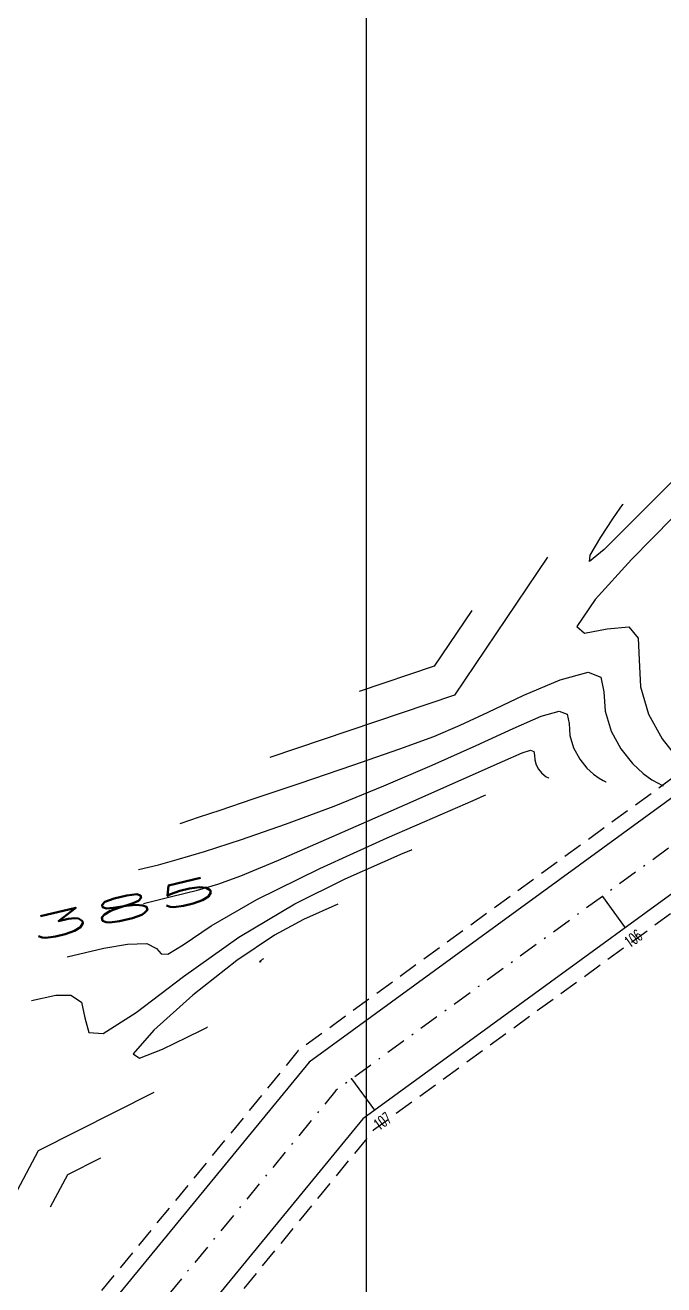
# Model space of a CAD drawing. Header units: millimetres. Extents: x 276147 to 291056, y 9594849 to 9609891.
# Drawn here: x 281297.1 to 281338.3, y 9596076.2 to 9596157.3 of the extents above; entities that cross this region are included whole.
import ezdxf
from ezdxf.enums import TextEntityAlignment as Align

# ---------------------------------------------------------------- set-up
doc = ezdxf.new("R2010")
doc.units = ezdxf.units.MM
doc.header["$LTSCALE"] = 10
for name, pattern in [('CONTINUO', [0]), ('DASHDOTX2', [50.8, 25.4, -12.7, 0, -12.7]), ('HIDDEN', [0.375, 0.25, -0.125])]:
    doc.linetypes.add(name, pattern=pattern)
for name, color, linetype in [('Curvas mestras', 30, 'Continuous'), ('Curvas simples', 9, 'Continuous'), ('Curvas texto', 2, 'Continuous'), ('TG', 7, 'CONTINUO'), ('Top_malha_coord', 8, 'Continuous')]:
    doc.layers.add(name, color=color, linetype=linetype)
doc.styles.add('ROMAND', font='romand', dxfattribs={"height": 0.2})
doc.styles.add('SIMPLEX', font='simplex', dxfattribs={"height": 0.2})

msp = doc.modelspace()

# ---------------------------------------------------------------- linework, layer by layer
at = {"color": 8, "linetype": 'HIDDEN', "ltscale": 0.5, "elevation": 160.1796621240507, "flags": 128}
for points in [[(281705.3257447103, 9596186.097807938), (281671.0420966857, 9596148.442213606), (281618.3708522619, 9596117.96751722), (281612.1522653525, 9596096.604426004), (281614.0101236665, 9596087.174232556), (281610.8053393826, 9596082.23393807), (281604.9222878393, 9596084.156284798), (281599.9496397175, 9596090.860116001), (281593.3803922225, 9596109.605399935), (281582.0417510347, 9596127.327627068), (281572.6046193693, 9596134.304534238), (281559.9765863478, 9596134.674678959), (281544.3286989689, 9596118.564739116), (281540.658778394, 9596097.818736246), (281537.5093358072, 9596080.228775298), (281520.4284557049, 9596075.011032958), (281502.0332003358, 9596069.391784875), (281494.509547525, 9596070.404022079), (281490.7256996009, 9596076.43605404), (281493.2584685785, 9596098.132715838), (281480.0995632795, 9596101.385524807), (281449.2964902226, 9596100.548274204), (281430.0223790895, 9596096.12669182), (281411.9683109509, 9596097.93913607), (281407.5724122446, 9596102.453821631), (281411.4039140878, 9596110.665556196), (281403.1008950184, 9596132.470582576), (281380.8081796909, 9596137.376344452), (281359.9408718039, 9596130.859888002), (281347.0544783977, 9596114.790196389), (281314.7314768742, 9596091.261051774), (281302.0196165714, 9596075.766356803), (281286.4640279276, 9596063.849675173), (281278.3709921193, 9596057.649837077), (281271.9708323478, 9596051.505744739), (281253.7808607005, 9596050.73446907), (281235.6029599643, 9596054.86117104), (281221.8458024181, 9596066.889702521), (281218.7834329222, 9596074.38328282), (281220.4968017068, 9596082.605134564), (281229.7359844254, 9596099.331536198), (281236.8484486804, 9596107.608992774), (281236.979980318, 9596119.127903767), (281235.6370826386, 9596129.28381643), (281234.0505352953, 9596141.282374846), (281212.8134960154, 9596149.146566434), (281092.4168111571, 9596154.564297132), (281072.9977757005, 9596155.438134354), (281065.8047075431, 9596158.14915656), (281063.8059635049, 9596165.040728634), (281066.3762022938, 9596173.094204625), (281071.6566353667, 9596181.153613526), (281081.5611500744, 9596198.655863922), (281101.2580152763, 9596233.462159524), (281110.9768763188, 9596250.636341654), (281122.9105798664, 9596265.854385952), (281139.2392582729, 9596279.071111804), (281144.5124366145, 9596320.34150084), (281144.6678345738, 9596400.540929634), (281142.6738615293, 9596440.915119793), (281132.673374487, 9596479.71147487), (281130.7173237967, 9596498.969147392), (281132.9373055062, 9596519.560689582), (281123.2639871383, 9596537.496452231), (281115.0194181657, 9596617.069980796), (281104.5392557544, 9596635.017106473), (281094.1622148029, 9596652.131000444), (281062.9990502925, 9596703.525525687), (281028.0758804538, 9596751.42602632), (281004.8557222936, 9596889.161327347), (280985.2271627478, 9596924.87591348), (280973.6552831217, 9596941.402191738), (280950.7410745324, 9596974.150890775), (280928.3153482458, 9597006.224941807), (280925.6195852169, 9597024.964569218), (280925.2975179172, 9597044.877213322), (280917.2359068681, 9597124.57081029), (280911.1712139401, 9597184.52373918), (280889.6831715604, 9597262.502901934), (280877.7477164246, 9597278.852490822), (280862.055065255, 9597314.685484517), (280856.3541850812, 9597353.476188295), (280854.639876525, 9597373.434056284), (280854.116042565, 9597382.033457942), (280871.520011573, 9597404.084292108), (280905.668337576, 9597426.436078487), (280910.5490067642, 9597446.52226166), (280951.9025449565, 9597502.510226574), (280957.1189760176, 9597513.160656158), (280912.2559968092, 9597626.929295046), (280886.4466186127, 9597649.84623889), (280803.0956212914, 9597671.772893883), (280795.5081167346, 9597683.569792682), (280779.3586608997, 9597708.67864036)], [(281710.5178374354, 9596181.402838333), (281675.4873313782, 9596142.926929222), (281624.307053171, 9596113.31488082), (281619.3497790786, 9596096.28485452), (281621.4263888606, 9596085.744313402), (281613.7482014651, 9596073.908101201), (281600.6285639192, 9596078.195075762), (281593.6947889923, 9596087.542782567), (281587.0441809219, 9596106.520228112), (281576.8415557245, 9596122.466869175), (281570.2070225818, 9596127.371804645), (281562.8511565771, 9596127.587415023), (281550.8473176515, 9596115.229125477), (281547.550488274, 9596096.592201235), (281543.6457749243, 9596074.783975355), (281522.4734780471, 9596068.316416942), (281502.6155564374, 9596062.250364274), (281490.3236323596, 9596063.904127834), (281483.4874242715, 9596074.802088458), (281485.5904618715, 9596092.817507926), (281479.3410703855, 9596094.362323103), (281450.1828653127, 9596093.569781242), (281430.4670404004, 9596089.0468674), (281408.7319094135, 9596091.228852794), (281399.1852311144, 9596101.033503352), (281403.8083725086, 9596110.941892164), (281397.904403359, 9596126.446638325), (281381.1197991235, 9596130.14027862), (281364.0658912837, 9596124.81467321), (281351.9303354857, 9596109.681297015), (281319.5752295485, 9596086.128782371), (281306.9185099731, 9596070.701299338), (281290.7209629054, 9596058.29283213), (281282.937430859, 9596052.330095816), (281274.9102619792, 9596044.624090252), (281253.1431036982, 9596043.701137766), (281232.327572161, 9596048.426628146), (281215.9921594214, 9596062.709449701), (281211.4940514419, 9596073.71626432), (281213.8592733805, 9596085.066129155), (281223.9570691917, 9596103.346943974), (281229.8780090109, 9596110.237709327), (281229.9747168267, 9596118.706916755), (281228.6974866962, 9596128.366206406), (281227.6639062291, 9596136.182850303), (281211.4073002868, 9596142.202760234), (281092.1021365739, 9596147.57137357), (281071.5708639357, 9596148.495260356), (281060.0576341382, 9596152.834524348), (281056.4892279477, 9596165.13821506), (281059.9978339799, 9596176.131930728), (281065.6766406024, 9596184.799368419), (281075.468991096, 9596202.103413628), (281095.1658562979, 9596236.909709232), (281105.1438604567, 9596254.541822702), (281117.8909552532, 9596270.797116162), (281132.6517374361, 9596282.744758626), (281137.513299567, 9596320.793644417), (281137.6674998371, 9596400.374957068), (281135.7175383865, 9596439.857995542), (281125.76273324, 9596478.477130141), (281123.6791015143, 9596498.990861015), (281125.744705554, 9596518.150466044), (281116.4442590884, 9596535.394869061), (281108.2124486681, 9596614.84525679), (281098.5236189183, 9596631.437236797), (281088.1766027751, 9596648.501613624), (281057.1675960032, 9596699.64190077), (281021.4475676514, 9596748.635369822), (280998.1501936199, 9596886.828693196), (280979.2754088979, 9596921.171769831), (280967.9212277801, 9596937.38714387), (280945.0056382589, 9596970.137815801), (280921.6238898133, 9597003.579202123), (280918.6276817167, 9597024.407376846), (280918.3032270725, 9597044.46762471), (280910.2714493166, 9597123.86630265), (280904.2661006415, 9597183.232579943), (280883.2747300601, 9597259.409342542), (280871.6426774854, 9597275.343320373), (280855.2660766902, 9597312.738061812), (280849.3979144628, 9597352.667008877), (280847.6581155221, 9597372.921634253), (280846.9665996198, 9597384.273748573), (280866.7319753881, 9597409.316485843), (280899.5195873695, 9597430.777616875), (280904.0800883559, 9597449.546161648), (280945.8950794268, 9597506.15888102), (280949.4739875075, 9597513.465966662), (280906.3575799417, 9597622.805450775), (280883.0489782383, 9597643.501877958), (280798.6812780778, 9597665.69599096), (280789.6207265427, 9597679.783153443), (280773.4712707121, 9597704.892001115)]]:
    msp.add_lwpolyline(points, dxfattribs=at)
at = {"linetype": 'Continuous'}
for p in [(281334.3388853191, 9596101.204920823, 160.1796621240507), (281334.3388853191, 9596101.204920823, 160.1796621240507), (281318.1692830728, 9596089.434451133, 160.1796621240507), (281318.1692830728, 9596089.434451133, 160.1796621240507)]:
    msp.add_point(p, dxfattribs=at)
at = {"layer": 'Curvas mestras', "linetype": 'CONTINUO'}
msp.add_polyline3d([(281304.7575576751, 9596100.745868573, -74.48228615111705), (281306.5513261735, 9596101.184072196, -74.46063823121634), (281308.2256050854, 9596101.606665814, -74.44087737306515), (281309.5338358664, 9596101.978627197, -74.4268052504307), (281311.0243827825, 9596102.526243608, -74.41482940638932), (281313.444343059, 9596103.541133666, -74.39950893676402), (281317.2324769375, 9596105.18500919, -74.37733546536438), (281321.5941877387, 9596107.099962711, -74.35253117038204), (281325.4265428054, 9596108.798182951, -74.33125083616736), (281327.885282168, 9596109.899420777, -74.31798144985484), (281329.1608386162, 9596110.453678677, -74.31053886850387), (281329.7023156284, 9596110.618521322, -74.30507119276118), (281329.9054546953, 9596110.538396966, -74.29836788007785), (281329.9525433398, 9596110.305276379, -74.28978354480617), (281329.972501103, 9596109.998014951, -74.27931431206198), (281330.0662338204, 9596109.686352972, -74.26721995099487), (281330.2225735503, 9596109.40358243, -74.25481558250291), (281330.402333655, 9596109.173884219, -74.24368020324297), (281330.570870563, 9596109.014583254, -74.23507695205299), (281330.7117019788, 9596108.915586615, -74.22900595361389), (281330.8128866724, 9596108.859945403, -74.22515151506784), (281330.8673406205, 9596108.832070842, -74.2231450115473), (281330.8874025998, 9596108.821800634, -74.22240575271681), (281330.8902685972, 9596108.820333604, -74.22230014906066)], dxfattribs=at)
at = {"layer": 'Curvas simples', "linetype": 'CONTINUO'}
for points in [[(281342.4013399509, 9596133.304204477, -72.79206424185801), (281341.2842584337, 9596131.777839568, -72.76447081853664), (281340.5751026374, 9596130.766250705, -72.74555749343969), (281340.020363228, 9596129.884402234, -72.7277959241442), (281339.7863206906, 9596129.343517119, -72.71476980336271), (281339.7340956078, 9596129.040411688, -72.70588572628591), (281339.6485200919, 9596128.793302363, -72.699506040572), (281339.3331939924, 9596128.423611328, -72.69372140810853), (281338.666775107, 9596127.765577888, -72.68553581073914), (281337.5466899785, 9596126.656650098, -72.6716816221855), (281335.9837128673, 9596125.074332882, -72.65120542628253), (281334.4420219272, 9596123.556368556, -72.63241071192581), (281333.499144039, 9596122.78056028, -72.62591528871818), (281333.5466763425, 9596123.196724214, -72.6385983659097), (281334.2324860235, 9596124.342732502, -72.66238510349334), (281335.0185095371, 9596125.528474273, -72.68546221192489), (281335.4806848516, 9596126.214986505, -72.69868092666414), (281335.6509600187, 9596126.467911487, -72.7035509594975), (281335.6752856158, 9596126.504044343, -72.7042466902898)], [(281338.8839769034, 9596125.61529993, -71.60997551909216), (281336.2142342295, 9596122.92287019, -71.57533894086052), (281333.8688171104, 9596120.332441324, -71.53753444054419), (281332.6817452604, 9596118.587758534, -71.50419194434332), (281333.1773694059, 9596118.162227454, -71.48029882172384), (281334.6413663499, 9596118.447912324, -71.46027273093611), (281336.0497419146, 9596118.566540817, -71.43588891208904), (281336.6409027883, 9596117.845762962, -71.40040312296739), (281336.7028561208, 9596116.436917279, -71.3529932208153), (281336.7860069383, 9596114.697268657, -71.29431777153187), (281337.3123516567, 9596112.94716434, -71.22640321260818), (281338.1902572963, 9596111.359300986, -71.15674801994138), (281339.1996812666, 9596110.069456616, -71.09421852792414)], [(281330.7932805707, 9596123.066998908, -71.68887982485151), (281324.8071860779, 9596114.175293054, -71.51767104616422), (281312.8888711071, 9596110.150102641, -71.62501337020919)], [(281325.9112755257, 9596119.629953474, -70.67351295923842), (281323.4883322542, 9596116.030929413, -70.60421416457072), (281318.6642528143, 9596114.401685799, -70.64766224342421)], [(281307.1134884005, 9596105.89851949, -72.60236451719223), (281308.3668006527, 9596106.321595805, -72.59106978450697), (281309.6831571766, 9596106.764728535, -72.57916675353451), (281311.8192610989, 9596107.482242096, -72.55979960623924), (281314.8546794438, 9596108.5023458, -72.53229553482052), (281318.241412368, 9596109.651582569, -72.50197086602239), (281321.2745695739, 9596110.706084702, -72.475639381239), (281323.4631482576, 9596111.516540505, -72.45826448962592), (281325.1716946341, 9596112.231882248, -72.44740878496353), (281326.9786434247, 9596113.075605173, -72.43878469770098), (281329.2638745442, 9596114.161890367, -72.42850826217588), (281331.6130577092, 9596115.167681146, -72.41431036943365), (281333.4133108308, 9596115.660608651, -72.39432551964686), (281334.2414955612, 9596115.33394628, -72.3669965310514), (281334.4334695028, 9596114.383533439, -72.33199897445999), (281334.5148379932, 9596113.130850753, -72.28931662506923), (281334.8969793789, 9596111.86022755, -72.24000879618373), (281335.5343620473, 9596110.7073948, -72.18943722083034), (281336.2672323975, 9596109.770933148, -72.1440391014589), (281336.9543437943, 9596109.121476073, -72.10896434294088), (281337.5285024879, 9596108.717873393, -72.08421331960969), (281337.9410247047, 9596108.491030762, -72.0684991457642), (281338.163027641, 9596108.377385631, -72.06031872969149), (281338.2448184077, 9596108.335516633, -72.05730489649838), (281338.2565020883, 9596108.329535205, -72.0568743587614)], [(281304.4320231954, 9596102.927506711, -73.5595725027637), (281305.7193166072, 9596103.241904993, -73.54403439050341), (281306.9235747092, 9596103.568743084, -73.53057073263014), (281308.6879794073, 9596104.094784107, -73.51239058150944), (281311.0631426965, 9596104.860719346, -73.48981138024513), (281313.9080575983, 9596105.845935602, -73.46498817289515), (281317.033809885, 9596107.01448933, -73.44053531481441), (281320.2513243206, 9596108.318442648, -73.41867735320963), (281323.3708806526, 9596109.66188139, -73.40007965385715), (281326.2025926149, 9596110.936894061, -73.38501777700415), (281328.574578856, 9596112.030655568, -73.37324484591633), (281330.3869486641, 9596112.81068041, -73.36242462522617), (281331.5578132308, 9596113.139565485, -73.34969837256037), (281332.0734756297, 9596112.936172126, -73.3326822119092), (281332.1930064227, 9596112.344405409, -73.3108912759603), (281332.2436700476, 9596111.564432848, -73.284315458583), (281332.4816060985, 9596110.77328976, -73.25361436730284), (281332.8784677986, 9596110.055488614, -73.2221264016957), (281333.334782526, 9596109.472408682, -73.1938596624208), (281333.7626066773, 9596109.06802916, -73.17202064118138), (281334.1201017335, 9596108.816730006, -73.15660964671085), (281334.3769561885, 9596108.67548808, -73.14682532028789), (281334.5151841318, 9596108.604728734, -73.14173188697569), (281334.566110005, 9596108.578659132, -73.1398553510339), (281334.5733848441, 9596108.57493491, -73.13958728024986)], [(281299.8338817427, 9596097.302027749, -75.46900929478264), (281302.2002786644, 9596097.856152823, -75.43966528676938), (281303.7248846059, 9596098.124778023, -75.41786353024915), (281304.9649947499, 9596098.158240568, -75.39406660940986), (281305.5862366782, 9596097.852882357, -75.37158981684163), (281305.8848270798, 9596097.496586189, -75.35392061664291), (281306.3146279148, 9596097.475116868, -75.34458944966585), (281307.2969172403, 9596098.08978401, -75.34501333188066), (281309.1226305048, 9596099.304074533, -75.34815565470169), (281312.0501172553, 9596100.997020181, -75.34486642499954), (281316.1153170773, 9596103.002968058, -75.32899594891612), (281320.4645247463, 9596104.97754174, -75.30639632165233), (281324.0216220823, 9596106.531683173, -75.28592009647085), (281325.9936379603, 9596107.38614716, -75.27433449405035), (281326.7201704929, 9596107.700948946, -75.27006608267814), (281326.8239608546, 9596107.74592063, -75.26945630958332)], [(281297.5348110165, 9596094.489288272, -76.42372769079199), (281299.1026150765, 9596094.83310277, -76.4035226615637), (281300.0672372141, 9596094.836997751, -76.38428687562961), (281300.7566547181, 9596094.384569583, -76.35562223943671), (281300.9740916508, 9596093.37387417, -76.31813815791648), (281301.2172337946, 9596092.431349184, -76.28237194838263), (281302.1573798676, 9596092.365530493, -76.26134304681588), (281304.2813377344, 9596093.727951055, -76.26335258609882), (281307.3379388485, 9596096.042137114, -76.27782891338248), (281310.8915188106, 9596098.574612001, -76.28948217341937), (281314.5061956107, 9596100.712685904, -76.28698492768714), (281317.74521581, 9596102.326818466, -76.274859490772), (281320.171601361, 9596103.408256195, -76.26159073467389), (281321.4906324841, 9596103.97978487, -76.25384140447969), (281321.9765904777, 9596104.19034833, -76.25098641364863), (281322.0460129051, 9596104.220428683, -76.25057855600281)], [(281317.2680659533, 9596100.694935735, -77.231700749628), (281315.0643210368, 9596099.710253442, -77.24367087715333), (281313.2043934521, 9596098.695672724, -77.2477596223147), (281310.7701177822, 9596097.074487481, -77.24349984686384), (281307.9294585175, 9596094.833474701, -77.22708659901085), (281305.4089405456, 9596092.572926724, -77.20360682290314), (281304.0747313475, 9596091.046512472, -77.18037031267565), (281304.485974691, 9596090.775123779, -77.16322208635071), (281305.9737154729, 9596091.348538123, -77.15214794056052), (281307.5619738809, 9596092.123757895, -77.14566898138989), (281308.4860716363, 9596092.589462312, -77.14237963696038), (281308.8265285973, 9596092.761036938, -77.14116775287815), (281308.8751651651, 9596092.785548175, -77.14099464824218)], [(281312.4901190012, 9596097.169442788, -78.212822943195), (281312.4469085134, 9596097.150135662, -78.21305765982513), (281312.4104393049, 9596097.130241532, -78.21313781922484), (281312.3627085468, 9596097.098453661, -78.21305429402534), (281312.3070089744, 9596097.054512672, -78.21273248726763), (281312.2575872493, 9596097.010188334, -78.21227210000185), (281312.2314265192, 9596096.980258252, -78.2118164646349), (281312.2394894689, 9596096.974937553, -78.21148025910637), (281312.2686609147, 9596096.98618056, -78.21126310430961), (281312.2998032175, 9596097.001381148, -78.21113607272534), (281312.317922938, 9596097.010512836, -78.21107158032513), (281312.3245984664, 9596097.013876827, -78.21104781274013), (281312.3255523982, 9596097.014356975, -78.21104439769667)], [(281305.4247789291, 9596088.556738371, -76.07094484593514), (281297.9567212715, 9596084.793170702, -76.09752765294652), (281294.059260199, 9596077.499808742, -75.93676844206905)], [(281301.9743916936, 9596084.327928571, -75.00089506388443), (281299.8406609356, 9596083.252624094, -75.00849017026164), (281298.7271006278, 9596081.168805962, -74.9625589531756)]]:
    msp.add_polyline3d(points, dxfattribs=at)
at = {"layer": 'TG', "color": 3, "linetype": 'Continuous'}
for p, q in [((281334.3388853191, 9596101.204920823, 160.1796621240507), (281335.8101940426, 9596099.183720525, 160.1796621240507)), ((281334.3388853191, 9596101.204920823, 160.1796621240507), (281335.8101940426, 9596099.183720525, 160.1796621240507)), ((281318.1692830728, 9596089.434451133, 160.1796621240507), (281319.6405917959, 9596087.413250837, 160.1796621240507)), ((281318.1692830728, 9596089.434451133, 160.1796621240507), (281319.6405917964, 9596087.413250837, 160.1796621240507)), ((281318.1692830728, 9596089.434451133, 160.1796621240507), (281319.6405917964, 9596087.413250837, 160.1796621240507))]:
    msp.add_line(p, q, dxfattribs=at)
at = {"layer": 'TG', "color": 1, "linetype": 'DASHDOTX2', "ltscale": 0.005, "elevation": 160.1796621240507, "flags": 128}
msp.add_lwpolyline([(281790.7268869359, 9596216.427577747), (281789.4419953647, 9596215.538653059), (281713.6258222786, 9596190.015370687), (281673.2647140323, 9596145.684571415), (281621.3389527166, 9596115.64119902), (281615.7510222154, 9596096.444640262), (281617.7182562636, 9596086.45927298), (281612.276770424, 9596078.071019635), (281602.7754258794, 9596081.175680282), (281596.8222143546, 9596089.201449282), (281590.2122865723, 9596108.062814023), (281579.4416533798, 9596124.897248125), (281571.4058209757, 9596130.83816944), (281561.4138714623, 9596131.13104699), (281547.5880083105, 9596116.896932298), (281544.1046333342, 9596097.205468744), (281540.5775553655, 9596077.506375324), (281521.4509668761, 9596071.66372495), (281502.3243783867, 9596065.821074575), (281492.4165899422, 9596067.154074958), (281487.1065619363, 9596075.61907125), (281489.424465225, 9596095.475111881), (281479.7203168323, 9596097.873923955), (281449.7396777679, 9596097.059027724), (281430.2447097449, 9596092.586779607), (281410.3501101822, 9596094.58399443), (281403.3788216795, 9596101.743662491), (281407.606143298, 9596110.803724177), (281400.5026491884, 9596129.458610447), (281380.9639894072, 9596133.758311536), (281362.0033815439, 9596127.837280607), (281349.4924069416, 9596112.235746702), (281317.1533532111, 9596088.69491707), (281304.4690632719, 9596073.23382807), (281288.5924954164, 9596061.071253652), (281280.6542114894, 9596054.989966448), (281273.4405471637, 9596048.064917497), (281253.4619821996, 9596047.21780342), (281233.9652660625, 9596051.643899594), (281218.9189809201, 9596064.799576113), (281215.1387421818, 9596074.049773568), (281217.1780375437, 9596083.83563186), (281226.8465268085, 9596101.339240085), (281233.3632288458, 9596108.923351051), (281233.4773485725, 9596118.917410262), (281232.1672846674, 9596128.82501142), (281230.8572207621, 9596138.732612574), (281212.1103981511, 9596145.674663335), (281092.2594738657, 9596151.067835353), (281072.2843198184, 9596151.966697356), (281062.9311708404, 9596155.491840454), (281060.1475957258, 9596165.089471845), (281063.1870181368, 9596174.613067677), (281068.6666379847, 9596182.976490973), (281078.515070585, 9596200.379638772), (281098.2119357871, 9596235.18593438), (281108.0603683878, 9596252.589082178), (281120.4007675595, 9596268.325751055), (281135.9454978545, 9596280.907935213), (281141.0128680904, 9596320.567572625), (281141.1676672056, 9596400.45794335), (281139.1956999575, 9596440.386557667), (281129.2180538635, 9596479.094302505), (281127.1982126556, 9596498.980004204), (281129.3410055299, 9596518.855577812), (281119.8541231133, 9596536.445660645), (281111.6159334168, 9596615.957618793), (281101.5314373364, 9596633.227171635), (281091.1694087888, 9596650.31630703), (281060.0833231477, 9596701.58371323), (281024.7617240526, 9596750.030698072), (281001.5029579565, 9596887.99501027), (280982.2512858229, 9596923.023841655), (280970.7882554504, 9596939.3946678), (280947.8733563958, 9596972.144353287), (280924.9696190296, 9597004.902071966), (280922.1236334663, 9597024.68597303), (280921.8003724947, 9597044.672419015), (280913.7536780926, 9597124.218556473), (280907.7186572907, 9597183.87815956), (280886.4789508103, 9597260.956122238), (280874.6951969551, 9597277.097905597), (280858.6605709725, 9597313.711773163), (280852.876049772, 9597353.071598586), (280851.1489960236, 9597373.17784527), (280850.5413210922, 9597383.153603258), (280869.1259934803, 9597406.700388975), (280902.5939624727, 9597428.606847681), (280907.3145475598, 9597448.034211652), (280948.8988121914, 9597504.334553793), (280953.2964817624, 9597513.313311411), (280909.3067883757, 9597624.867372911), (280884.7477984255, 9597646.674058424), (280800.8884496848, 9597668.734442422), (280792.5644216387, 9597681.676473062), (280757.4817696955, 9597736.22227156)], dxfattribs=at)
at = {"layer": 'TG', "color": 8, "linetype": 'CONTINUO', "elevation": 160.1796621240507}
for points in [[(281534.5445958627, 9596078.277511867), (281520.7206017539, 9596074.054659242), (281502.1163940644, 9596068.371581933), (281493.9115596443, 9596069.475465763), (281489.6916602681, 9596076.202630384), (281492.1630390491, 9596097.373400426), (281479.9912071516, 9596100.382210283), (281449.4231152355, 9596099.551346641), (281430.0859021338, 9596095.11528833), (281411.5059678739, 9596096.980524173), (281406.3742435115, 9596102.250919024), (281410.3188367193, 9596110.705032766), (281402.358539067, 9596131.610019114), (281380.8526967525, 9596136.342620762), (281360.5301603012, 9596129.996285895), (281347.7510294101, 9596114.060353622), (281315.4234415416, 9596090.527870432), (281302.7194584856, 9596075.042777168), (281287.072161496, 9596063.055840457), (281279.0233405107, 9596056.889874045), (281272.3907508666, 9596050.522651242), (281256.4608778802, 9596049.84720635)], [(281533.9603037659, 9596072.870944813), (281522.1813319984, 9596069.272790663), (281502.5323627084, 9596063.27056722), (281490.9216202404, 9596064.832684157), (281484.5214636043, 9596075.035512116), (281486.6858914011, 9596093.576823346), (281479.4494265129, 9596095.365637636), (281450.0562402998, 9596094.56670881), (281430.4035173559, 9596090.058270888), (281409.1942524902, 9596092.187464692), (281400.3833998471, 9596101.236405965), (281404.893449877, 9596110.902415598), (281398.6467593098, 9596127.30720179), (281381.0752820614, 9596131.174002308), (281363.4766027866, 9596125.678275324), (281351.2337844731, 9596110.411139783), (281318.8832648804, 9596086.861963715), (281306.2186680585, 9596071.424878977), (281290.1128293371, 9596059.086666852), (281282.2850824675, 9596053.090058854), (281274.4903434605, 9596045.607183753), (281256.3761517141, 9596044.83912124)]]:
    msp.add_lwpolyline(points, dxfattribs=at)
at = {"layer": 'Top_malha_coord'}
msp.add_line((281319.1202998299, 9594947.77740042), (281319.1202998299, 9597782.248645676), dxfattribs=at)

# ---------------------------------------------------------------- texts
at = {"layer": 'Curvas texto', "extrusion": (-0.0200587750042602, 0.03274469824035457, 0.999262443146182), "style": 'SIMPLEX', "width": 3.299405096172713}
msp.add_text('385', height=1.5, rotation=162.0171756143432, dxfattribs=at).set_placement((-5252508.072355649, -8029957.234587869, 308504.3670167999), (-5252520.176942474, -8029953.30558049, 308504.3670167999), align=Align.FIT)
at = {"layer": 'TG', "color": 5, "extrusion": (-0.04987053100260383, -0.03646190418352145, 0.998089905610126), "style": 'ROMAND'}
for s, rotation, width, p, p2 in [('106', 89.98057402956859, 0.5403508751280444, (-7580421.470782268, 5879551.953326244, -363762.5415133539), (-7580421.470409316, 5879553.053326176, -363762.5415133539)), ('107', 89.98057417513107, 0.5403508760425626, (-7580421.512462281, 5879531.991571641, -363761.3059529659), (-7580421.512089332, 5879533.091571575, -363761.3059529659))]:
    msp.add_text(s, height=0.75, rotation=rotation, dxfattribs=dict(at, width=width)).set_placement(p, p2, align=Align.FIT)

doc.saveas('drawing.dxf')
